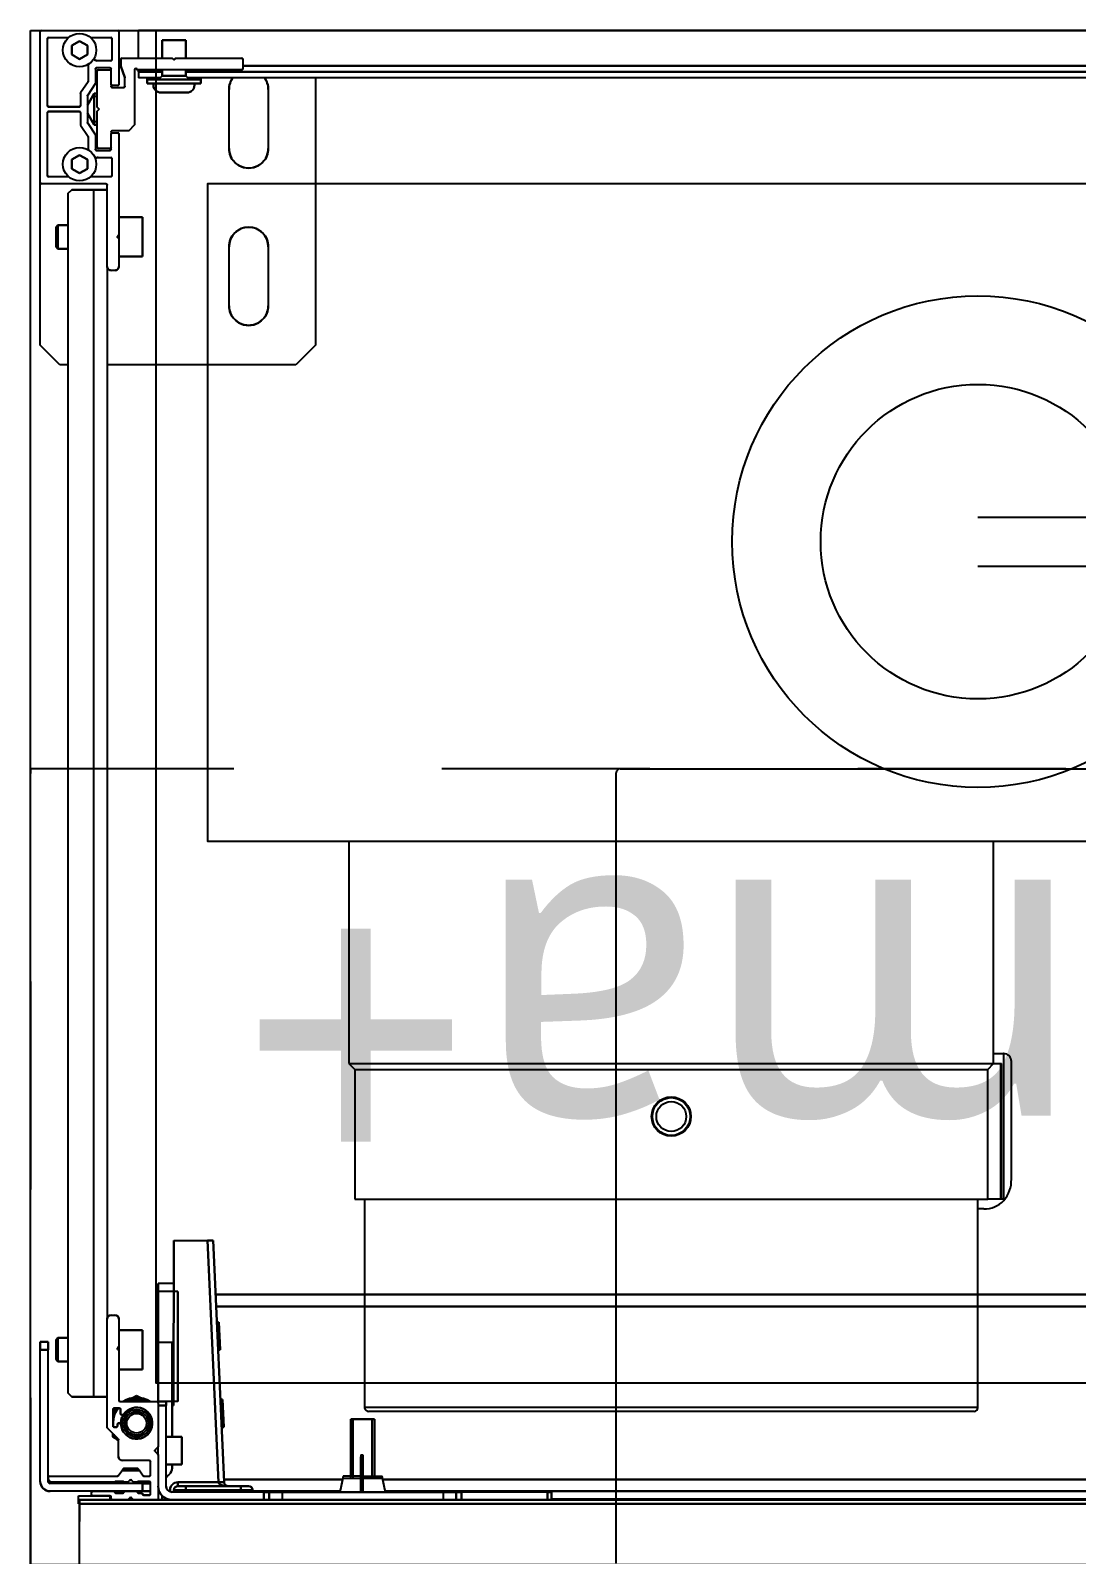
# Model space of a CAD drawing. Header units: centimetres. Extents: x 2191 to 12545, y -680 to 18662.
# Drawn here: x 11586.04 to 11612.65, y 4292.53 to 4331.29 of the extents above; entities that cross this region are included whole.
import ezdxf

# ---------------------------------------------------------------- set-up
doc = ezdxf.new("R2010")
doc.units = ezdxf.units.CM
doc.linetypes.add('prlm_vmc', pattern=[0.282222, 0.141111, -0.141111])
doc.linetypes.add('Style de ligne -1', pattern=[0.41664, 0.20828, -0.20836])
for name, color, linetype in [('B Aménagement intérieur', 252, 'Continuous'), ('B Général', 252, 'Continuous'), ('C ANNOTATIONS-prestations', 252, 'Continuous'), ('MTI900_Alu', 252, 'Continuous'), ('prlm-CHAUFF', 4, 'Continuous')]:
    doc.layers.add(name, color=color, linetype=linetype)
doc.styles.add('prlm-chauff', font='trebucbi.ttf', dxfattribs={"height": 18})

# ---------------------------------------------------------------- blocks, each defined once
blk = doc.blocks.new('B 70.200_wc-2')
at = {"layer": 'B Général', "linetype": 'Continuous'}
for p, q in [((-25, -20.1), (-25, 0)), ((-24.9, 0.1), (24.9, 0.1))]:
    blk.add_line(p, q, dxfattribs=at)
blk.add_arc((-24.9, 0), 0.1, 90, 180, dxfattribs=at)
blk = doc.blocks.new('B 70.Groupe-2-1')
at = {"layer": 'B Général', "linetype": 'Style de ligne -1', "ltscale": 25.4, "flags": 128}
blk.add_lwpolyline([(-35.4, 7.6), (35.6, 7.6), (35.6, -32.4), (-35.4, -32.4)], close=True, dxfattribs=at)
at = {"layer": 'B Général', "xscale": -1, "rotation": 270}
blk.add_blockref('B 70.200_wc-2', (35.5, 7.5), dxfattribs=at)
blk = doc.blocks.new('B 70.WC-plan-PMR')
at = {"layer": 'B Général'}
blk.add_blockref('B 70.Groupe-2-1', (0, 0), dxfattribs=at)
blk = doc.blocks.new('B 70.Groupe-26-1')
at = {"layer": 'B Général', "xscale": -1, "rotation": 270}
blk.add_blockref('B 70.WC-plan-PMR', (11618.442, 4276.909), dxfattribs=at)
blk = doc.blocks.new('B 70.G 100_80')
at = {"layer": 'B Général', "linetype": 'Continuous', "flags": 128}
blk.add_lwpolyline([(9.5, -45), (9.5, 45), (48.52, 45), (48.52, -45)], close=True, dxfattribs=at)
at = {"layer": 'C ANNOTATIONS-prestations'}
for p, q in [((46.87, 43.75), (46.87, -43.75)), ((46.97, -43.75), (46.97, 43.75)), ((9.5, 42.25), (9.5, -42.25)), ((10.55, 41.05), (10.55, -41.05)), ((10.7, 41), (10.7, -41)), ((10.4, 39.6), (10.4, -39.6)), ((46.65, 1.6), (46.65, -35.984)), ((46.85, 1.667), (46.85, -31.75)), ((41.65, -40.287), (41.65, 1.325)), ((41.95, -40.274), (41.95, 1.325)), ((46.35, -36.044), (46.35, 1.5)), ((46.67, -31.75), (46.67, -31.85)), ((46.87, -31.75), (46.67, -31.75)), ((46.67, -31.85), (46.67, -34.033)), ((46.67, -31.85), (46.87, -31.85)), ((46.87, -34.033), (46.67, -34.033)), ((46.67, -34.033), (46.67, -34.168)), ((46.67, -34.168), (46.67, -34.5)), ((46.67, -34.168), (46.87, -34.168)), ((46.67, -34.5), (46.67, -38.6)), ((46.67, -34.5), (46.87, -34.5)), ((46.32, -36.05), (46.67, -35.98)), ((44.82, -36.25), (44.82, -36.85)), ((44.82, -36.25), (46.32, -36.25)), ((46.32, -36.311), (44.82, -36.311)), ((46.32, -36.55), (46.32, -36.05)), ((46.32, -36.789), (44.82, -36.789)), ((45.911, -36.55), (45.775, -36.55)), ((45.775, -36.6), (45.775, -36.55)), ((45.911, -36.6), (45.775, -36.6)), ((46.67, -36.55), (45.911, -36.55)), ((45.911, -36.6), (45.911, -36.55)), ((46.67, -36.6), (45.911, -36.6)), ((46.32, -37.05), (46.32, -36.6)), ((46.32, -36.85), (44.82, -36.85)), ((46.67, -37.12), (46.32, -37.05)), ((46.35, -40.074), (46.35, -37.056)), ((46.65, -37.116), (46.65, -39.35)), ((10.7, -37.75), (17.5, -37.75)), ((17.5, -37.75), (18, -38.25)), ((18, -38.25), (18, -43.05)), ((46.67, -38.6), (46.67, -38.932)), ((46.67, -38.6), (46.87, -38.6)), ((11, -38.95), (12.5, -38.95)), ((15, -38.95), (16.5, -38.95)), ((46.67, -38.932), (46.67, -39.067)), ((46.87, -38.932), (46.67, -38.932)), ((46.67, -39.067), (46.67, -41.4)), ((46.67, -39.067), (46.87, -39.067)), ((46.52, -39.45), (46.52, -39.65)), ((46.67, -39.35), (46.62, -39.35)), ((46.62, -39.65), (46.62, -39.35)), ((10.2, -41.3), (10.2, -39.63)), ((10.23, -39.6), (10.47, -39.6)), ((10.5, -39.63), (10.5, -42.29)), ((46.52, -39.65), (46.52, -41.05)), ((46.62, -39.65), (46.52, -39.65)), ((46.62, -39.65), (46.67, -39.65)), ((46.62, -41.05), (46.62, -39.65)), ((12.5, -39.95), (11, -39.95)), ((16.5, -39.95), (15, -39.95)), ((46.413, -40.071), (40.27, -40.35)), ((40.27, -40.5), (46.42, -40.221)), ((43.056, -40.173), (42.354, -40.205)), ((42.357, -40.255), (42.354, -40.205)), ((43.056, -40.173), (43.058, -40.223)), ((45.018, -40.084), (44.316, -40.116)), ((44.319, -40.166), (44.316, -40.116)), ((45.018, -40.084), (45.02, -40.134)), ((46.425, -40.07), (46.413, -40.071)), ((46.413, -40.071), (46.42, -40.221)), ((46.42, -40.221), (46.425, -40.22)), ((46.42, -40.221), (46.42, -41.25)), ((10.7, -40.67), (10.75, -40.67)), ((10.75, -40.67), (10.75, -42.03)), ((10.75, -40.67), (10.85, -40.67)), ((10.85, -40.67), (10.85, -42.03)), ((40.27, -40.35), (40.27, -40.5)), ((40.27, -41.351), (40.27, -40.5)), ((9.75, -41.05), (9.75, -41.65)), ((9.75, -41.05), (10.2, -41.05)), ((10.5, -41.05), (10.65, -41.05)), ((10.65, -41.05), (10.75, -40.95)), ((10.65, -41.65), (10.65, -41.05)), ((11.08, -41.025), (11.08, -41.675)), ((46.52, -41.05), (46.52, -41.25)), ((46.62, -41.05), (46.52, -41.05)), ((46.67, -41.05), (46.62, -41.05)), ((46.62, -41.35), (46.62, -41.05)), ((10.25, -41.35), (10.2, -41.3)), ((10.2, -41.4), (10.25, -41.35)), ((10.2, -42.67), (10.2, -41.4)), ((44.47, -41.36), (40.27, -41.351)), ((41.37, -41.353), (41.37, -41.75)), ((41.57, -41.25), (44.37, -41.25)), ((41.57, -41.25), (41.57, -41.75)), ((42.87, -41.4), (42.87, -41.75)), ((44.37, -41.4), (42.87, -41.4)), ((44.37, -41.25), (44.37, -41.4)), ((44.37, -41.4), (44.37, -41.55)), ((44.37, -41.4), (45.27, -41.4)), ((44.472, -41.4), (44.47, -41.36)), ((45.27, -41.15), (45.97, -41.15)), ((45.27, -41.55), (45.27, -41.15)), ((45.97, -41.15), (45.97, -41.55)), ((45.97, -41.4), (46.067, -41.4)), ((46.42, -41.25), (46.52, -41.25)), ((46.62, -41.35), (46.67, -41.35)), ((10.2, -41.65), (9.75, -41.65)), ((10.65, -41.65), (10.5, -41.65)), ((10.55, -41.65), (10.55, -42.25)), ((10.75, -41.75), (10.65, -41.65)), ((10.7, -41.7), (10.7, -42.25)), ((41.37, -41.75), (41.57, -41.75)), ((41.57, -41.75), (42.87, -41.75)), ((42.87, -41.75), (44.37, -41.75)), ((44.37, -41.55), (44.37, -41.75)), ((44.47, -41.55), (44.37, -41.55)), ((44.37, -41.75), (44.4, -41.75)), ((44.37, -42.72), (44.37, -41.78)), ((44.4, -41.75), (45.508, -41.75)), ((46.52, -41.55), (44.47, -41.55)), ((44.47, -41.75), (44.47, -41.55)), ((45.732, -41.75), (45.508, -41.75)), ((45.529, -41.759), (45.599, -41.829)), ((45.641, -41.829), (45.711, -41.759)), ((45.732, -41.75), (46.84, -41.75)), ((46.765, -41.65), (46.87, -41.65)), ((46.84, -41.75), (46.87, -41.75)), ((10.75, -42.03), (10.7, -42.03)), ((10.85, -42.03), (10.75, -42.03)), ((14.25, -42.15), (15.25, -42.15)), ((14.25, -42.75), (14.25, -42.15)), ((15.25, -42.15), (15.25, -42.75)), ((42.55, -42.15), (43.55, -42.15)), ((42.55, -42.75), (42.55, -42.15)), ((43.55, -42.15), (43.55, -42.75)), ((44.278, -42.2), (44.22, -42.3)), ((45.114, -41.95), (44.726, -41.95)), ((45.87, -41.98), (45.87, -42.66)), ((46.24, -41.95), (45.9, -41.95)), ((46.12, -42.654), (46.12, -42.246)), ((46.133, -42.221), (46.257, -42.134)), ((46.27, -42.109), (46.27, -41.98)), ((46.4, -41.98), (46.4, -42.252)), ((46.72, -41.95), (46.43, -41.95)), ((46.45, -41.95), (46.45, -42.15)), ((46.45, -42.15), (46.45, -44.5)), ((46.45, -42.15), (46.65, -42.15)), ((46.65, -42.15), (46.65, -41.95)), ((46.65, -42.15), (46.65, -44.5)), ((46.661, -42.249), (46.7, -42.21)), ((46.7, -42.15), (46.7, -42.251)), ((46.72, -42.15), (46.7, -42.15)), ((46.75, -41.98), (46.75, -42.12)), ((9.5, -42.78), (9.5, -42.25)), ((10.2, -42.25), (9.5, -42.25)), ((10.695, -42.601), (10.405, -42.698)), ((10.55, -42.25), (10.5, -42.25)), ((10.5, -42.35), (11.9, -42.35)), ((10.55, -42.25), (10.7, -42.25)), ((10.92, -42.6), (10.705, -42.6)), ((10.95, -42.92), (10.95, -42.63)), ((11.9, -42.35), (12.05, -42.5)), ((12.05, -42.5), (12.05, -42.92)), ((44.22, -42.3), (44.278, -42.4)), ((46.07, -42.27), (46.09, -42.25)), ((46.07, -42.63), (46.07, -42.27)), ((46.07, -42.293), (46.12, -42.293)), ((46.07, -42.607), (46.12, -42.607)), ((46.09, -42.65), (46.07, -42.63)), ((46.09, -42.65), (46.09, -42.25)), ((46.09, -42.25), (46.12, -42.25)), ((46.371, -42.429), (46.411, -42.388)), ((46.411, -42.512), (46.371, -42.471)), ((46.4, -42.25), (46.45, -42.25)), ((46.4, -42.293), (46.45, -42.293)), ((46.4, -42.607), (46.45, -42.607)), ((46.42, -42.28), (46.42, -42.367)), ((46.42, -42.533), (46.42, -42.625)), ((46.65, -42.595), (46.65, -42.31)), ((46.661, -42.287), (46.661, -42.249)), ((46.661, -42.65), (46.661, -42.618)), ((46.821, -42.429), (46.87, -42.379)), ((46.87, -42.521), (46.821, -42.471)), ((46.835, -42.486), (46.835, -42.414)), ((9.5, -44.72), (9.5, -42.78)), ((9.53, -42.75), (10.87, -42.75)), ((9.68, -43.467), (9.68, -42.96)), ((9.71, -42.93), (10.24, -42.93)), ((10.395, -42.7), (10.23, -42.7)), ((10.27, -42.96), (10.27, -43.306)), ((10.45, -42.98), (10.45, -43.32)), ((10.87, -42.95), (10.48, -42.95)), ((10.5, -43.27), (10.5, -42.98)), ((10.87, -42.95), (10.92, -42.95)), ((10.9, -42.78), (10.9, -42.92)), ((12.08, -42.95), (12.13, -42.95)), ((12.1, -42.92), (12.1, -42.78)), ((12.13, -42.75), (14.7, -42.75)), ((12.52, -42.95), (12.13, -42.95)), ((12.5, -42.98), (12.5, -43.27)), ((12.55, -43.32), (12.55, -42.98)), ((12.73, -43.28), (12.73, -42.96)), ((12.76, -42.93), (13.19, -42.93)), ((13.22, -42.96), (13.22, -43.467)), ((14.7, -42.75), (14.729, -42.779)), ((14.7, -42.75), (14.8, -42.75)), ((14.771, -42.779), (14.8, -42.75)), ((14.8, -42.75), (15.5, -42.75)), ((15.6, -42.85), (15.6, -42.95)), ((42.17, -42.95), (42.17, -42.85)), ((42.27, -42.75), (42.958, -42.75)), ((42.958, -42.75), (43.082, -42.75)), ((42.979, -42.759), (42.999, -42.779)), ((43.041, -42.779), (43.061, -42.759)), ((43.082, -42.75), (44.34, -42.75)), ((44.54, -42.87), (44.54, -42.74)), ((44.54, -42.854), (44.566, -42.9)), ((44.57, -42.71), (44.68, -42.71)), ((44.99, -42.9), (44.57, -42.9)), ((44.71, -42.68), (44.71, -42.657)), ((44.92, -42.729), (44.92, -42.76)), ((44.95, -42.79), (44.99, -42.79)), ((45.02, -42.82), (45.02, -42.87)), ((45.321, -42.769), (45.049, -43.041)), ((45.184, -42.906), (45.27, -42.906)), ((45.27, -42.906), (45.328, -42.806)), ((45.77, -42.76), (45.342, -42.76)), ((46.12, -42.65), (46.09, -42.65)), ((46.257, -42.766), (46.133, -42.679)), ((46.27, -44.52), (46.27, -42.791)), ((46.45, -42.65), (46.4, -42.65)), ((46.4, -42.827), (46.4, -42.653)), ((46.42, -42.855), (46.42, -44.45)), ((46.65, -43.42), (46.65, -42.885)), ((46.7, -42.69), (46.661, -42.65)), ((46.7, -42.654), (46.7, -42.826)), ((46.77, -42.98), (46.77, -43.42)), ((46.77, -43.78), (46.77, -42.98)), ((46.77, -42.98), (46.87, -42.98)), ((46.84, -42.95), (46.8, -42.95)), ((10.48, -43.35), (10.841, -43.35)), ((11.45, -43.3), (10.53, -43.3)), ((10.858, -43.355), (11.142, -43.545)), ((11.1, -43.377), (11.1, -43.3)), ((11.1, -43.377), (11.9, -43.377)), ((11.4, -43.55), (11.1, -43.377)), ((11.177, -43.3), (11.177, -43.421)), ((11.45, -43.3), (11.5, -43.25)), ((11.5, -43.25), (11.55, -43.3)), ((12.47, -43.3), (11.55, -43.3)), ((11.9, -43.377), (11.6, -43.55)), ((11.823, -43.3), (11.823, -43.421)), ((11.858, -43.545), (12.15, -43.35)), ((11.9, -43.3), (11.9, -43.377)), ((12.15, -43.35), (12.52, -43.35)), ((13.4, -43.08), (13.4, -44.72)), ((15.5, -43.05), (13.43, -43.05)), ((13.55, -43.4), (13.55, -43.05)), ((13.55, -43.4), (44.25, -43.4)), ((13.55, -43.95), (13.55, -43.4)), ((15.5, -43.05), (42.27, -43.05)), ((45.028, -43.05), (42.27, -43.05)), ((44.25, -43.4), (44.25, -43.05)), ((44.25, -43.95), (44.25, -43.4)), ((9.885, -43.55), (9.769, -43.75)), ((9.769, -43.75), (9.885, -43.95)), ((10.115, -43.55), (9.885, -43.55)), ((10.231, -43.75), (10.115, -43.55)), ((10.115, -43.95), (10.231, -43.75)), ((10.364, -43.53), (10.786, -43.53)), ((10.803, -43.535), (11.088, -43.725)), ((11.105, -43.73), (11.41, -43.73)), ((11.159, -43.55), (11.841, -43.55)), ((11.44, -44.54), (11.44, -43.76)), ((11.56, -43.76), (11.56, -44.54)), ((11.59, -43.73), (11.904, -43.73)), ((11.904, -43.73), (12.197, -43.535)), ((12.214, -43.53), (12.536, -43.53)), ((12.785, -43.55), (12.669, -43.75)), ((12.669, -43.75), (12.785, -43.95)), ((13.015, -43.55), (12.785, -43.55)), ((13.131, -43.75), (13.015, -43.55)), ((13.015, -43.95), (13.131, -43.75)), ((46.74, -43.45), (46.68, -43.45)), ((46.97, -43.78), (46.77, -43.78)), ((46.87, -43.75), (46.97, -43.75)), ((46.97, -43.75), (46.97, -43.78)), ((47.42, -43.75), (46.97, -43.75)), ((48.52, -43.75), (47.42, -43.75)), ((9.68, -44.54), (9.68, -44.033)), ((9.885, -43.95), (10.115, -43.95)), ((12.785, -43.95), (13.015, -43.95)), ((13.22, -44.033), (13.22, -44.54)), ((13.65, -44.05), (13.55, -43.95)), ((13.65, -44.05), (44.15, -44.05)), ((14.45, -44.3), (14.45, -44.05)), ((15.05, -44.05), (15.05, -44.3)), ((18, -44.05), (18, -44.25)), ((42.75, -44.3), (42.75, -44.05)), ((43.35, -44.05), (43.35, -44.3)), ((44.25, -43.95), (44.15, -44.05)), ((11.41, -44.57), (9.71, -44.57)), ((13.19, -44.57), (11.59, -44.57)), ((14.45, -44.3), (15.05, -44.3)), ((14.5, -44.35), (14.45, -44.3)), ((15, -44.35), (14.5, -44.35)), ((15.05, -44.3), (15, -44.35)), ((18, -44.25), (17.5, -44.75)), ((42.75, -44.3), (43.35, -44.3)), ((42.8, -44.35), (42.75, -44.3)), ((43.3, -44.35), (42.8, -44.35)), ((43.05, -44.55), (42.85, -44.55)), ((42.85, -44.55), (42.85, -44.75)), ((46.4, -44.55), (43.05, -44.55)), ((43.05, -44.75), (43.05, -44.55)), ((43.35, -44.3), (43.3, -44.35)), ((46.32, -44.55), (46.3, -44.55)), ((9.5, -44.75), (9.5, -44.72)), ((9.53, -44.75), (9.5, -44.75)), ((13.37, -44.75), (9.53, -44.75)), ((17.5, -44.75), (13.37, -44.75)), ((42.85, -44.75), (43.05, -44.75)), ((46.4, -44.75), (43.05, -44.75))]:
    blk.add_line(p, q, dxfattribs=at)
at = {"layer": 'C ANNOTATIONS-prestations', "flags": 128}
for points in [[(10.7, -39.05, -0.080612), (10.842, -38.976, -0.080612), (11, -38.95)], [(12.5, -38.95, -0.414214), (13, -39.45, -0.414214), (12.5, -39.95)], [(15, -39.95, -0.414214), (14.5, -39.45, -0.414214), (15, -38.95)], [(16.5, -38.95, -0.414214), (17, -39.45, -0.414214), (16.5, -39.95)], [(46.52, -39.45, -0.198912), (46.549, -39.379, -0.198912), (46.62, -39.35)], [(10.2, -39.63, -0.198912), (10.209, -39.609, -0.198912), (10.23, -39.6)], [(10.47, -39.6, -0.198912), (10.491, -39.609, -0.198912), (10.5, -39.63)], [(11, -39.95, -0.080612), (10.842, -39.924, -0.080612), (10.7, -39.85)], [(46.52, -39.97, -0.193016), (46.492, -40.039, -0.193016), (46.425, -40.07)], [(10.85, -40.827, -0.218554), (11.01, -40.873, -0.218554), (11.08, -41.025)], [(10.85, -40.826, -0.003145), (10.853, -40.826, -0.003145), (10.855, -40.826)], [(46.067, -41.4, -0.109774), (46.151, -41.419, -0.109774), (46.22, -41.472)], [(46.302, -41.55, -0.028434), (46.259, -41.513, -0.028434), (46.22, -41.472)], [(46.663, -41.445, -0.227222), (46.495, -41.406, -0.227222), (46.42, -41.25)], [(46.62, -41.35, -0.198912), (46.549, -41.321, -0.198912), (46.52, -41.25)], [(46.87, -41.4, -0.198912), (46.767, -41.647, -0.198912), (46.52, -41.75)], [(46.67, -41.4, -0.198912), (46.626, -41.506, -0.198912), (46.52, -41.55)], [(11.08, -41.675, -0.218554), (11.01, -41.827, -0.218554), (10.85, -41.873)], [(44.37, -41.78, -0.198912), (44.379, -41.759, -0.198912), (44.4, -41.75)], [(45.508, -41.75, -0.098491), (45.519, -41.752, -0.098491), (45.529, -41.759)], [(45.641, -41.829, -0.198912), (45.62, -41.837, -0.198912), (45.599, -41.829)], [(45.711, -41.759, -0.098491), (45.721, -41.752, -0.098491), (45.732, -41.75)], [(46.84, -41.75, -0.198912), (46.861, -41.759, -0.198912), (46.87, -41.78)], [(10.855, -41.873, -0.003145), (10.853, -41.874, -0.003145), (10.85, -41.874)], [(44.37, -42.646, -0.14145), (44.27, -42.3, -0.14145), (44.37, -41.954)], [(44.37, -42.54, -0.103148), (44.32, -42.3, -0.103148), (44.37, -42.06)], [(44.697, -42.632, -0.366532), (44.556, -42.134, -0.366532), (45.023, -41.913, -0.366532), (45.318, -42.338, -0.366532), (44.948, -42.699)], [(45.87, -41.98, -0.198912), (45.879, -41.959, -0.198912), (45.9, -41.95)], [(46.12, -42.246, -0.120588), (46.123, -42.232, -0.120588), (46.133, -42.221)], [(46.24, -41.95, -0.198912), (46.261, -41.959, -0.198912), (46.27, -41.98)], [(46.27, -42.109, -0.120588), (46.267, -42.123, -0.120588), (46.257, -42.134)], [(46.4, -41.98, -0.198912), (46.409, -41.959, -0.198912), (46.43, -41.95)], [(46.72, -41.95, -0.198912), (46.741, -41.959, -0.198912), (46.75, -41.98)], [(46.75, -42.12, -0.198912), (46.741, -42.141, -0.198912), (46.72, -42.15)], [(10.5, -42.35, -0.414214), (10.47, -42.32, -0.414214), (10.5, -42.29)], [(10.695, -42.601, -0.040241), (10.7, -42.6, -0.040241), (10.705, -42.6)], [(10.92, -42.6, -0.198912), (10.941, -42.609, -0.198912), (10.95, -42.63)], [(44.697, -42.632, -0.122946), (44.706, -42.643, -0.122946), (44.71, -42.657)], [(44.92, -42.7, -0.074153), (44.803, -42.683, -0.074153), (44.697, -42.632)], [(46.371, -42.471, -0.198912), (46.362, -42.45, -0.198912), (46.371, -42.429)], [(46.42, -42.28, -0.155096), (46.406, -42.269, -0.155096), (46.4, -42.252)], [(46.4, -42.653, -0.155096), (46.406, -42.636, -0.155096), (46.42, -42.625)], [(46.42, -42.367, -0.098491), (46.418, -42.378, -0.098491), (46.411, -42.388)], [(46.411, -42.512, -0.098491), (46.418, -42.522, -0.098491), (46.42, -42.533)], [(46.661, -42.249, -0.013224), (46.655, -42.25, -0.013224), (46.65, -42.25)], [(46.65, -42.31, -0.17724), (46.657, -42.291, -0.17724), (46.675, -42.28)], [(46.675, -42.625, -0.17724), (46.657, -42.614, -0.17724), (46.65, -42.595)], [(46.7, -42.251, -0.17724), (46.693, -42.27, -0.17724), (46.675, -42.28)], [(46.675, -42.625, -0.17724), (46.693, -42.635, -0.17724), (46.7, -42.654)], [(46.821, -42.471, -0.198912), (46.812, -42.45, -0.198912), (46.821, -42.429)], [(9.5, -42.78, -0.198912), (9.509, -42.759, -0.198912), (9.53, -42.75)], [(9.68, -42.96, -0.198912), (9.689, -42.939, -0.198912), (9.71, -42.93)], [(10.23, -42.7, -0.198912), (10.209, -42.691, -0.198912), (10.2, -42.67)], [(10.24, -42.93, -0.198912), (10.261, -42.939, -0.198912), (10.27, -42.96)], [(10.405, -42.698, -0.040241), (10.4, -42.7, -0.040241), (10.395, -42.7)], [(10.45, -42.98, -0.198912), (10.459, -42.959, -0.198912), (10.48, -42.95)], [(10.5, -42.98, -0.198912), (10.509, -42.959, -0.198912), (10.53, -42.95)], [(10.87, -42.75, -0.198912), (10.891, -42.759, -0.198912), (10.9, -42.78)], [(10.9, -42.92, -0.198912), (10.891, -42.941, -0.198912), (10.87, -42.95)], [(10.95, -42.92, -0.198912), (10.941, -42.941, -0.198912), (10.92, -42.95)], [(12.08, -42.95, -0.198912), (12.059, -42.941, -0.198912), (12.05, -42.92)], [(12.1, -42.78, -0.198912), (12.109, -42.759, -0.198912), (12.13, -42.75)], [(12.13, -42.95, -0.198912), (12.109, -42.941, -0.198912), (12.1, -42.92)], [(12.47, -42.95, -0.198912), (12.491, -42.959, -0.198912), (12.5, -42.98)], [(12.52, -42.95, -0.198912), (12.541, -42.959, -0.198912), (12.55, -42.98)], [(12.73, -42.96, -0.198912), (12.739, -42.939, -0.198912), (12.76, -42.93)], [(13.19, -42.93, -0.198912), (13.211, -42.939, -0.198912), (13.22, -42.96)], [(14.771, -42.779, -0.198912), (14.75, -42.787, -0.198912), (14.729, -42.779)], [(15.5, -42.75, -0.198912), (15.571, -42.779, -0.198912), (15.6, -42.85)], [(15.6, -42.95, -0.198912), (15.571, -43.021, -0.198912), (15.5, -43.05)], [(42.17, -42.85, -0.198912), (42.199, -42.779, -0.198912), (42.27, -42.75)], [(42.27, -43.05, -0.198912), (42.199, -43.021, -0.198912), (42.17, -42.95)], [(42.958, -42.75, -0.098491), (42.969, -42.752, -0.098491), (42.979, -42.759)], [(43.041, -42.779, -0.198912), (43.02, -42.787, -0.198912), (42.999, -42.779)], [(43.061, -42.759, -0.098491), (43.071, -42.752, -0.098491), (43.082, -42.75)], [(44.37, -42.72, -0.198912), (44.361, -42.741, -0.198912), (44.34, -42.75)], [(44.54, -42.74, -0.198912), (44.549, -42.719, -0.198912), (44.57, -42.71)], [(44.92, -42.9, -0.085942), (44.718, -42.865, -0.085942), (44.54, -42.764)], [(44.67, -42.9, -0.02871), (44.603, -42.867, -0.02871), (44.54, -42.827)], [(44.57, -42.9, -0.198912), (44.549, -42.891, -0.198912), (44.54, -42.87)], [(44.71, -42.68, -0.198912), (44.701, -42.701, -0.198912), (44.68, -42.71)], [(44.92, -42.729, -0.189855), (44.928, -42.708, -0.189855), (44.948, -42.699)], [(44.948, -42.699, -0.008728), (44.934, -42.7, -0.008728), (44.92, -42.7)], [(44.95, -42.79, -0.198912), (44.929, -42.781, -0.198912), (44.92, -42.76)], [(45.009, -42.893, -0.018566), (44.965, -42.898, -0.018566), (44.92, -42.9)], [(44.99, -42.79, -0.198912), (45.011, -42.799, -0.198912), (45.02, -42.82)], [(45.02, -42.87, -0.198912), (45.011, -42.891, -0.198912), (44.99, -42.9)], [(45.379, -42.76, -0.041018), (45.298, -42.829, -0.041018), (45.207, -42.883)], [(45.321, -42.769, -0.098491), (45.331, -42.762, -0.098491), (45.342, -42.76)], [(45.87, -42.66, -0.198912), (45.841, -42.731, -0.198912), (45.77, -42.76)], [(46.133, -42.679, -0.120588), (46.123, -42.668, -0.120588), (46.12, -42.654)], [(46.257, -42.766, -0.120588), (46.267, -42.777, -0.120588), (46.27, -42.791)], [(46.42, -42.855, -0.155096), (46.406, -42.844, -0.155096), (46.4, -42.827)], [(46.65, -42.65, -0.013224), (46.655, -42.65, -0.013224), (46.661, -42.65)], [(46.65, -42.885, -0.17724), (46.657, -42.866, -0.17724), (46.675, -42.855)], [(46.7, -42.826, -0.17724), (46.693, -42.845, -0.17724), (46.675, -42.855)], [(46.77, -42.98, -0.198912), (46.779, -42.959, -0.198912), (46.8, -42.95)], [(46.87, -42.92, -0.198912), (46.861, -42.941, -0.198912), (46.84, -42.95)], [(10.27, -43.306, -0.123554), (10.258, -43.354, -0.123554), (10.225, -43.39)], [(10.48, -43.35, -0.198912), (10.459, -43.341, -0.198912), (10.45, -43.32)], [(10.53, -43.3, -0.198912), (10.509, -43.291, -0.198912), (10.5, -43.27)], [(10.841, -43.35, -0.073633), (10.85, -43.351, -0.073633), (10.858, -43.355)], [(12.5, -43.27, -0.198912), (12.491, -43.291, -0.198912), (12.47, -43.3)], [(12.55, -43.32, -0.198912), (12.541, -43.341, -0.198912), (12.52, -43.35)], [(12.758, -43.349, -0.095961), (12.737, -43.317, -0.095961), (12.73, -43.28)], [(13.4, -43.08, -0.198912), (13.409, -43.059, -0.198912), (13.43, -43.05)], [(45.049, -43.041, -0.098491), (45.039, -43.048, -0.098491), (45.028, -43.05)], [(9.68, -43.47, -0.01196), (9.68, -43.469, -0.01196), (9.68, -43.467)], [(10.786, -43.53, -0.073633), (10.795, -43.531, -0.073633), (10.803, -43.535)], [(11.105, -43.73, -0.073633), (11.096, -43.729, -0.073633), (11.088, -43.725)], [(11.159, -43.55, -0.073633), (11.15, -43.549, -0.073633), (11.142, -43.545)], [(11.41, -43.73, -0.198912), (11.431, -43.739, -0.198912), (11.44, -43.76)], [(11.56, -43.76, -0.198912), (11.569, -43.739, -0.198912), (11.59, -43.73)], [(11.858, -43.545, -0.073633), (11.85, -43.549, -0.073633), (11.841, -43.55)], [(12.197, -43.535, -0.073633), (12.205, -43.531, -0.073633), (12.214, -43.53)], [(13.22, -43.467, -0.01196), (13.22, -43.469, -0.01196), (13.22, -43.47)], [(46.68, -43.45, -0.198912), (46.659, -43.441, -0.198912), (46.65, -43.42)], [(46.77, -43.42, -0.198912), (46.761, -43.441, -0.198912), (46.74, -43.45)], [(9.68, -44.033, -0.01196), (9.68, -44.031, -0.01196), (9.68, -44.03)], [(13.22, -44.03, -0.01196), (13.22, -44.031, -0.01196), (13.22, -44.033)], [(9.71, -44.57, -0.198912), (9.689, -44.561, -0.198912), (9.68, -44.54)], [(11.44, -44.54, -0.198912), (11.431, -44.561, -0.198912), (11.41, -44.57)], [(11.59, -44.57, -0.198912), (11.569, -44.561, -0.198912), (11.56, -44.54)], [(13.22, -44.54, -0.198912), (13.211, -44.561, -0.198912), (13.19, -44.57)], [(46.3, -44.55, -0.198912), (46.279, -44.541, -0.198912), (46.27, -44.52)], [(46.42, -44.45, -0.198912), (46.391, -44.521, -0.198912), (46.32, -44.55)], [(46.65, -44.5, -0.198912), (46.577, -44.677, -0.198912), (46.4, -44.75)], [(46.45, -44.5, -0.198912), (46.435, -44.535, -0.198912), (46.4, -44.55)], [(9.53, -44.75, -0.198912), (9.509, -44.741, -0.198912), (9.5, -44.72)], [(13.4, -44.72, -0.198912), (13.391, -44.741, -0.198912), (13.37, -44.75)]]:
    blk.add_lwpolyline(points, format="xyb", dxfattribs=at)
at = {"layer": 'C ANNOTATIONS-prestations'}
for centre, radius in [((44.92, -42.3), 0.35), ((44.92, -42.3), 0.3), ((44.92, -42.3), 0.25), ((10, -43.75), 0.425), ((12.9, -43.75), 0.425)]:
    blk.add_circle(centre, radius, dxfattribs=at)
for points, knots in [([(46.425, -40.22), (46.423, -40.181), (46.422, -40.129), (46.422, -40.102), (46.422, -40.083), (46.423, -40.074), (46.424, -40.072), (46.424, -40.07), (46.424, -40.07), (46.424, -40.07), (46.425, -40.07)], [0, 0, 0, 1, 2, 3, 4, 5, 6, 7, 7, 8, 8, 8]), ([(46.52, -39.97), (46.52, -40.004), (46.513, -40.068), (46.501, -40.117), (46.491, -40.146), (46.48, -40.171), (46.467, -40.191), (46.457, -40.203), (46.447, -40.212), (46.433, -40.219), (46.426, -40.22), (46.425, -40.22), (46.425, -40.22)], [0, 0, 0, 1, 2, 3, 4, 5, 6, 7, 8, 9, 9, 10, 10, 10])]:
    blk.add_open_spline(points, degree=2, knots=knots, dxfattribs=at)
blk = doc.blocks.new('xi.thema+')
at = {"layer": 'prlm-CHAUFF', "color": 7, "linetype": 'prlm_vmc', "ltscale": 30}
for points in [[(-27.9, 0), (-27.9, 34.4)], [(27.9, 0), (27.9, 34.4)]]:
    blk.add_lwpolyline(points, dxfattribs=at)
at = {"layer": 'prlm-CHAUFF', "color": 0}
blk.add_lwpolyline([(-20.9, 0), (-20.9, 34.4), (20.9, 34.4), (20.9, 0)], close=True, dxfattribs=at)
for radius in [6.25, 4]:
    blk.add_circle((0, 13), radius, dxfattribs=at)
at = {"layer": 'prlm-CHAUFF', "color": 0, "insert": (0, 25.539), "char_height": 8, "width": 7.19706, "attachment_point": 5, "style": 'prlm-chauff'}
blk.add_mtext('thema+', dxfattribs=at)
blk = doc.blocks.new('B 70.MTI900_Alu_390')
at = {"layer": 'MTI900_Alu', "color": 1, "linetype": 'Continuous'}
for p, q in [((-4.475, 0), (-4.472, 0)), ((-4.475, -0.003), (-4.475, 0)), ((-4.472, 0), (-4.278, 0)), ((-4.278, 0), (-4.225, 0)), ((-4.225, 0), (4.225, 0)), ((-4.225, -0.07), (-4.225, 0)), ((-4.475, -0.387), (-4.475, -0.003)), ((-4.457, -0.191), (-4.457, -0.021)), ((-4.454, -0.018), (-4.4033, -0.018)), ((-4.395, -0.0385), (-4.375, -0.0269)), ((-4.395, -0.0615), (-4.395, -0.0385)), ((-4.375, -0.0269), (-4.355, -0.0385)), ((-4.355, -0.0385), (-4.355, -0.0615)), ((-4.3467, -0.018), (-4.296, -0.018)), ((-4.293, -0.021), (-4.293, -0.074)), ((-4.275, -0.003), (-4.275, -0.137)), ((-4.165, -0.025), (-4.105, -0.025)), ((-4.165, -0.025), (-4.165, -0.07)), ((-4.105, -0.07), (-4.105, -0.025)), ((-4.375, -0.0731), (-4.395, -0.0615)), ((-4.355, -0.0615), (-4.375, -0.0731)), ((-4.296, -0.077), (-4.3306, -0.077)), ((-4.27, -0.073), (-4.27, -0.0895)), ((-4.267, -0.07), (-4.14, -0.07)), ((-4.135, -0.075), (-4.14, -0.07)), ((-4.13, -0.07), (-4.135, -0.075)), ((-4.13, -0.07), (-3.963, -0.07)), ((-3.96, -0.073), (-3.96, -0.097)), ((-4.353, -0.0864), (-4.353, -0.1286)), ((-4.335, -0.098), (-4.335, -0.1341)), ((-4.298, -0.095), (-4.332, -0.095)), ((-4.33, -0.195), (-4.33, -0.103)), ((-4.327, -0.1), (-4.298, -0.1)), ((-4.295, -0.137), (-4.295, -0.098)), ((-4.2698, -0.0905), (-4.2602, -0.1195)), ((-4.235, -0.1), (-4.235, -0.24)), ((-3.963, -0.1), (-4.229, -0.1)), ((-4.225, -0.105), (-4.225, -0.1)), ((-4.225, -0.105), (-4.165, -0.105)), ((-4.225, -0.105), (-4.225, -0.12)), ((-4.165, -0.115), (-4.175, -0.125)), ((-4.165, -0.1), (-4.165, -0.115)), ((-4.105, -0.115), (-4.165, -0.115)), ((-4.105, -0.115), (-4.105, -0.1)), ((-4.105, -0.105), (4.105, -0.105)), ((-4.095, -0.125), (-4.105, -0.115)), ((-3.96, -0.09), (3.96, -0.09)), ((-4.3535, -0.1303), (-4.3725, -0.1588)), ((-4.3355, -0.1358), (-4.3545, -0.1642)), ((-4.295, -0.137), (-4.295, -0.142)), ((-4.278, -0.14), (-4.292, -0.14)), ((-4.292, -0.145), (-4.263, -0.145)), ((-4.26, -0.142), (-4.26, -0.1205)), ((-4.225, -0.12), (-4.17, -0.12)), ((-4.203, -0.12), (-4.203, -0.125)), ((-4.203, -0.125), (-4.067, -0.125)), ((-4.203, -0.125), (-4.203, -0.135)), ((-4.203, -0.135), (-4.067, -0.135)), ((-4.1, -0.12), (4.1, -0.12)), ((-4.067, -0.125), (-4.067, -0.12)), ((-4.067, -0.135), (-4.067, -0.125)), ((-3.995, -0.3), (-3.995, -0.15)), ((-3.895, -0.15), (-3.895, -0.3)), ((-3.775, -0.12), (-3.775, -0.8)), ((-4.373, -0.1605), (-4.373, -0.191)), ((-4.3377, -0.16), (-4.355, -0.19)), ((-4.355, -0.1659), (-4.355, -0.2341)), ((-4.33, -0.1677), (-4.3421, -0.1677)), ((-4.3377, -0.24), (-4.3377, -0.16)), ((-4.33, -0.16), (-4.3377, -0.16)), ((-4.1675, -0.158), (-4.1025, -0.158)), ((-4.457, -0.369), (-4.457, -0.209)), ((-4.376, -0.194), (-4.454, -0.194)), ((-4.454, -0.206), (-4.376, -0.206)), ((-4.373, -0.209), (-4.373, -0.2404)), ((-4.355, -0.21), (-4.3377, -0.24)), ((-4.33, -0.2323), (-4.3421, -0.2323)), ((-4.325, -0.2), (-4.33, -0.195)), ((-4.33, -0.205), (-4.325, -0.2)), ((-4.33, -0.297), (-4.33, -0.205)), ((-4.373, -0.2404), (-4.3535, -0.2697)), ((-4.3545, -0.2358), (-4.335, -0.265)), ((-4.3377, -0.24), (-4.33, -0.24)), ((-4.335, -0.265), (-4.335, -0.302)), ((-4.295, -0.258), (-4.295, -0.263)), ((-4.295, -0.302), (-4.295, -0.263)), ((-4.25, -0.255), (-4.292, -0.255)), ((-4.292, -0.26), (-4.278, -0.26)), ((-4.275, -0.263), (-4.275, -0.52)), ((-4.25, -0.255), (-4.235, -0.24)), ((-4.353, -0.2714), (-4.353, -0.3036)), ((-4.332, -0.305), (-4.298, -0.305)), ((-4.298, -0.3), (-4.327, -0.3)), ((-4.395, -0.3285), (-4.375, -0.3169)), ((-4.395, -0.3515), (-4.395, -0.3285)), ((-4.375, -0.3169), (-4.355, -0.3285)), ((-4.355, -0.3285), (-4.355, -0.3515)), ((-4.328, -0.323), (-4.296, -0.323)), ((-4.293, -0.326), (-4.293, -0.369)), ((-4.475, -0.8), (-4.475, -0.387)), ((-4.4033, -0.372), (-4.454, -0.372)), ((-4.375, -0.3631), (-4.395, -0.3515)), ((-4.355, -0.3515), (-4.375, -0.3631)), ((-4.296, -0.372), (-4.3467, -0.372)), ((-4.308, -0.39), (-4.472, -0.39)), ((-4.395, -0.405), (-4.405, -0.415)), ((-4.405, -0.415), (-4.405, -3.465)), ((-4.34, -0.405), (-4.395, -0.405)), ((-4.305, -0.405), (-4.34, -0.405)), ((-4.34, -0.405), (-4.34, -3.475)), ((-4.305, -0.6), (-4.305, -0.393)), ((-4.43, -0.495), (-4.435, -0.5)), ((-4.435, -0.5), (-4.435, -0.55)), ((-4.43, -0.555), (-4.43, -0.495)), ((-4.405, -0.495), (-4.43, -0.495)), ((-4.215, -0.475), (-4.275, -0.475)), ((-4.215, -0.575), (-4.215, -0.475)), ((-4.275, -0.52), (-4.2779, -0.5229)), ((-4.2779, -0.5271), (-4.275, -0.53)), ((-4.275, -0.53), (-4.275, -0.52)), ((-4.275, -0.53), (-4.275, -0.6)), ((-4.435, -0.55), (-4.43, -0.555)), ((-4.43, -0.555), (-4.405, -0.555)), ((-4.275, -0.575), (-4.215, -0.575)), ((-3.995, -0.7), (-3.995, -0.55)), ((-3.895, -0.55), (-3.895, -0.7)), ((-4.305, -0.6), (-4.305, -3.277)), ((-4.285, -0.61), (-4.295, -0.61)), ((-4.425, -0.85), (-4.475, -0.8)), ((-3.775, -0.8), (-3.825, -0.85)), ((-4.405, -0.85), (-4.425, -0.85)), ((-3.825, -0.85), (-4.305, -0.85)), ((-4.1351, -3.077), (-4.136, -3.497)), ((-4.1351, -3.077), (-4.05, -3.077)), ((-4.0221, -3.692), (-4.05, -3.077)), ((-4.05, -3.077), (-4.035, -3.077)), ((-4.035, -3.077), (-4.0071, -3.6913)), ((-4.175, -3.207), (-4.175, -3.187)), ((-4.1353, -3.187), (-4.175, -3.187)), ((-4.175, -3.337), (-4.175, -3.207)), ((-4.125, -3.207), (-4.175, -3.207)), ((-4.125, -3.487), (-4.125, -3.207)), ((-0.2775, -3.215), (-4.0287, -3.215)), ((-0.2775, -3.245), (-4.0274, -3.245)), ((-4.305, -3.5528), (-4.305, -3.277)), ((-4.295, -3.267), (-4.285, -3.267)), ((-4.275, -3.277), (-4.275, -3.3458)), ((-4.0205, -3.2854), (-4.0255, -3.2857)), ((-4.0205, -3.2854), (-4.0173, -3.3556)), ((-4.43, -3.325), (-4.435, -3.33)), ((-4.435, -3.33), (-4.435, -3.38)), ((-4.43, -3.385), (-4.43, -3.325)), ((-4.405, -3.325), (-4.43, -3.325)), ((-4.215, -3.305), (-4.275, -3.305)), ((-4.215, -3.405), (-4.215, -3.305)), ((-4.475, -3.355), (-4.475, -3.335)), ((-4.475, -3.335), (-4.455, -3.335)), ((-4.475, -3.69), (-4.475, -3.355)), ((-4.455, -3.355), (-4.475, -3.355)), ((-4.455, -3.335), (-4.455, -3.355)), ((-4.455, -3.69), (-4.455, -3.355)), ((-4.2759, -3.3479), (-4.2779, -3.3499)), ((-4.2779, -3.3541), (-4.2759, -3.3561)), ((-4.275, -3.3582), (-4.275, -3.3458)), ((-4.275, -3.3582), (-4.275, -3.484)), ((-4.175, -3.487), (-4.175, -3.337)), ((-4.14, -3.337), (-4.175, -3.337)), ((-4.14, -3.487), (-4.14, -3.337)), ((-4.0223, -3.3558), (-4.0173, -3.3556)), ((-4.435, -3.38), (-4.43, -3.385)), ((-4.43, -3.385), (-4.405, -3.385)), ((-4.275, -3.405), (-4.215, -3.405)), ((-4.405, -3.465), (-4.395, -3.475)), ((-4.34, -3.475), (-4.395, -3.475)), ((-4.305, -3.475), (-4.34, -3.475)), ((-4.272, -3.487), (-4.178, -3.487)), ((-4.24, -3.4778), (-4.23, -3.472)), ((-4.23, -3.472), (-4.22, -3.4778)), ((-4.175, -3.49), (-4.175, -3.487)), ((-4.175, -3.487), (-4.155, -3.487)), ((-4.14, -3.487), (-4.155, -3.487)), ((-4.155, -3.487), (-4.155, -3.497)), ((-4.125, -3.487), (-4.14, -3.487)), ((-4.14, -3.577), (-4.14, -3.487)), ((-4.0116, -3.4816), (-4.0166, -3.4819)), ((-4.0116, -3.4816), (-4.0084, -3.5518)), ((-4.29, -3.5066), (-4.2854, -3.504)), ((-4.29, -3.507), (-4.29, -3.549)), ((-4.274, -3.504), (-4.287, -3.504)), ((-4.271, -3.518), (-4.271, -3.507)), ((-4.2657, -3.521), (-4.268, -3.521)), ((-4.195, -3.5614), (-4.195, -3.5226)), ((-4.175, -3.49), (-4.175, -3.6008)), ((-4.155, -3.497), (-4.175, -3.497)), ((-4.155, -3.702), (-4.155, -3.497)), ((-4.136, -3.497), (-4.14, -3.4972)), ((-4.2769, -3.5821), (-4.3041, -3.5549)), ((-4.287, -3.552), (-4.282, -3.552)), ((-4.279, -3.549), (-4.279, -3.545)), ((-4.276, -3.542), (-4.2729, -3.542)), ((-4.0134, -3.552), (-4.0084, -3.5518)), ((-3.685, -3.532), (-3.625, -3.532)), ((-3.685, -3.532), (-3.685, -3.677)), ((-3.6789, -3.677), (-3.6789, -3.532)), ((-3.6311, -3.677), (-3.6311, -3.532)), ((-3.625, -3.677), (-3.625, -3.532)), ((-4.2906, -3.577), (-4.2906, -3.5684)), ((-4.2806, -3.5828), (-4.2906, -3.577)), ((-4.276, -3.627), (-4.276, -3.5842)), ((-4.1759, -3.6029), (-4.1829, -3.6099)), ((-4.175, -3.6232), (-4.175, -3.6008)), ((-4.115, -3.577), (-4.155, -3.577)), ((-4.115, -3.647), (-4.115, -3.577)), ((-4.198, -3.637), (-4.266, -3.637)), ((-4.195, -3.674), (-4.195, -3.64)), ((-4.1829, -3.6141), (-4.1759, -3.6211)), ((-4.175, -3.6232), (-4.175, -3.734)), ((-3.66, -3.6225), (-3.655, -3.6225)), ((-3.66, -3.6225), (-3.66, -3.6361)), ((-3.66, -3.6361), (-3.655, -3.6361)), ((-3.66, -3.6361), (-3.66, -3.717)), ((-3.655, -3.6225), (-3.655, -3.6361)), ((-3.655, -3.6361), (-3.655, -3.717)), ((-4.455, -3.682), (-4.455, -3.68)), ((-4.452, -3.677), (-4.2791, -3.677)), ((-4.2766, -3.6757), (-4.2679, -3.6633)), ((-4.2654, -3.662), (-4.2246, -3.662)), ((-4.263, -3.657), (-4.265, -3.659)), ((-4.225, -3.659), (-4.265, -3.659)), ((-4.265, -3.659), (-4.265, -3.662)), ((-4.227, -3.657), (-4.263, -3.657)), ((-4.2607, -3.657), (-4.2607, -3.662)), ((-4.2293, -3.657), (-4.2293, -3.662)), ((-4.225, -3.659), (-4.227, -3.657)), ((-4.225, -3.662), (-4.225, -3.659)), ((-4.2221, -3.6633), (-4.2134, -3.6757)), ((-4.2109, -3.677), (-4.198, -3.677)), ((-4.155, -3.647), (-4.115, -3.647)), ((-4.14, -3.6567), (-4.14, -3.647)), ((-3.705, -3.677), (-3.713, -3.717)), ((-3.66, -3.677), (-3.705, -3.677)), ((-3.655, -3.677), (-3.605, -3.677)), ((-3.597, -3.717), (-3.605, -3.677)), ((-4.215, -3.695), (-4.45, -3.695)), ((-4.215, -3.715), (-4.45, -3.715)), ((-4.2855, -3.692), (-4.445, -3.692)), ((-4.345, -3.724), (-4.345, -3.718)), ((-4.342, -3.715), (-4.2885, -3.715)), ((-4.2653, -3.69), (-4.2827, -3.69)), ((-4.2826, -3.72), (-4.2654, -3.72)), ((-4.2651, -3.7161), (-4.269, -3.72)), ((-4.2618, -3.7161), (-4.2651, -3.7161)), ((-4.265, -3.69), (-4.265, -3.695)), ((-4.2521, -3.692), (-4.2625, -3.692)), ((-4.2607, -3.69), (-4.2607, -3.695)), ((-4.2595, -3.715), (-4.231, -3.715)), ((-4.2471, -3.6871), (-4.2521, -3.692)), ((-4.2379, -3.692), (-4.2429, -3.6871)), ((-4.228, -3.692), (-4.2379, -3.692)), ((-4.2293, -3.69), (-4.2293, -3.695)), ((-4.2249, -3.7161), (-4.2287, -3.7161)), ((-4.2252, -3.69), (-4.198, -3.69)), ((-4.2251, -3.72), (-4.215, -3.72)), ((-4.225, -3.695), (-4.225, -3.69)), ((-4.221, -3.72), (-4.2249, -3.7161)), ((-4.215, -3.715), (-4.215, -3.695)), ((-4.215, -3.695), (-4.195, -3.695)), ((-4.195, -3.715), (-4.215, -3.715)), ((-4.215, -3.72), (-4.215, -3.722)), ((-4.195, -3.722), (-4.195, -3.693)), ((-3.9067, -3.717), (-4.14, -3.717)), ((-4.135, -3.717), (-4.135, -3.712)), ((-4.105, -3.712), (-4.135, -3.712)), ((-4.125, -3.692), (-4.0221, -3.692)), ((-4.125, -3.702), (-4.125, -3.692)), ((-4.125, -3.702), (-4.105, -3.702)), ((-4.105, -3.702), (-3.965, -3.702)), ((-4.105, -3.702), (-4.105, -3.712)), ((-4.105, -3.712), (-4.105, -3.717)), ((-3.965, -3.712), (-4.105, -3.712)), ((-4.0071, -3.6913), (-4.0221, -3.692)), ((-4.022, -3.6925), (-4.0221, -3.692)), ((-3.7066, -3.685), (-4.0074, -3.685)), ((-4.0071, -3.6913), (-4.007, -3.6925)), ((-3.965, -3.702), (-3.945, -3.702)), ((-3.965, -3.702), (-3.965, -3.712)), ((-3.965, -3.717), (-3.965, -3.712)), ((-3.935, -3.712), (-3.965, -3.712)), ((-3.935, -3.712), (-3.935, -3.717)), ((-3.935, -3.715), (-3.7126, -3.715)), ((-3.9067, -3.737), (-3.9067, -3.717)), ((-3.9067, -3.717), (-3.8932, -3.717)), ((-3.8932, -3.717), (-3.86, -3.717)), ((-3.8932, -3.717), (-3.8932, -3.737)), ((-3.86, -3.717), (-3.45, -3.717)), ((-3.86, -3.717), (-3.86, -3.737)), ((-0.26, -3.685), (-3.6034, -3.685)), ((-3.5974, -3.715), (-0.25, -3.715)), ((-3.45, -3.717), (-3.45, -3.737)), ((-3.45, -3.717), (-3.4168, -3.717)), ((-3.4168, -3.737), (-3.4168, -3.717)), ((-3.4168, -3.717), (-3.4033, -3.717)), ((-3.185, -3.717), (-3.4033, -3.717)), ((-3.4033, -3.717), (-3.4033, -3.737)), ((-3.185, -3.717), (-3.175, -3.717)), ((-3.185, -3.737), (-3.185, -3.717)), ((-3.175, -3.717), (-3.175, -3.737)), ((-4.378, -3.747), (-4.378, -3.727)), ((-4.378, -3.727), (-4.298, -3.727)), ((-4.375, -3.747), (-4.378, -3.747)), ((-4.375, -3.737), (4.375, -3.737)), ((-4.375, -3.747), (-4.375, -3.737)), ((4.375, -3.747), (-4.375, -3.747)), ((-4.375, -3.747), (-4.375, -3.792)), ((-4.298, -3.727), (-4.342, -3.727)), ((-4.298, -3.727), (-4.298, -3.737)), ((-4.295, -3.734), (-4.295, -3.73)), ((-4.2471, -3.7321), (-4.2521, -3.737)), ((-4.2414, -3.7335), (-4.2486, -3.7335)), ((-4.2379, -3.737), (-4.2429, -3.7321)), ((-4.212, -3.725), (-4.198, -3.725)), ((-4.175, -3.737), (-4.175, -3.734)), ((-4.165, -3.737), (-4.165, -3.7265)), ((-3.175, -3.735), (-0.2433, -3.735)), ((-4.375, -3.902), (-4.375, -3.792))]:
    blk.add_line(p, q, dxfattribs=at)
for centre, radius in [((-4.375, -0.05), 0.0425), ((-4.375, -0.34), 0.0425), ((-4.23, -3.542), 0.035), ((-4.23, -3.542), 0.03), ((-4.23, -3.542), 0.025)]:
    blk.add_circle(centre, radius, dxfattribs=at)
for centre, radius, start, end in [((-4.472, -0.003), 0.003, 90, 180), ((-4.278, -0.003), 0.003, 0, 90), ((-4.454, -0.021), 0.003, 90, 180), ((-4.4033, -0.021), 0.003, 84.5182, 90), ((-4.3467, -0.021), 0.003, 90, 95.4817), ((-4.296, -0.021), 0.003, 0, 90), ((-4.3306, -0.067), 0.01, 213.6525, 270), ((-4.296, -0.074), 0.003, 270, 0), ((-4.267, -0.073), 0.003, 90, 180), ((-3.963, -0.073), 0.003, 0, 90), ((-4.332, -0.098), 0.003, 90, 180), ((-4.327, -0.103), 0.003, 90, 180), ((-4.298, -0.098), 0.003, 0, 90), ((-4.298, -0.103), 0.003, 0, 90), ((-4.267, -0.0895), 0.003, 180, 198.4349), ((-4.232, -0.1), 0.003, 0, 180), ((-3.963, -0.097), 0.003, 270, 0), ((-4.356, -0.1286), 0.003, 326.3099, 0), ((-4.338, -0.1341), 0.003, 326.3099, 0), ((-4.292, -0.137), 0.003, 180, 270), ((-4.292, -0.142), 0.003, 180, 270), ((-4.278, -0.137), 0.003, 270, 0), ((-4.263, -0.142), 0.003, 270, 0), ((-4.263, -0.1205), 0.003, 0, 18.4349), ((-4.1675, -0.138), 0.02, 171.3731, 270), ((-4.1675, -0.133), 0.02, 185.7392, 187.1808), ((-4.1025, -0.138), 0.02, 270, 8.6269), ((-4.1025, -0.133), 0.02, 352.8192, 354.2608), ((-3.945, -0.15), 0.05, 143.1301, 180), ((-3.945, -0.15), 0.05, 0, 36.8699), ((-4.454, -0.191), 0.003, 180, 270), ((-4.376, -0.191), 0.003, 270, 0), ((-4.37, -0.1605), 0.003, 146.3099, 180), ((-4.352, -0.1659), 0.003, 146.3099, 180), ((-4.454, -0.209), 0.003, 90, 180), ((-4.376, -0.209), 0.003, 0, 90), ((-4.352, -0.2341), 0.003, 180, 213.6901), ((-4.356, -0.2714), 0.003, 0, 33.6901), ((-4.292, -0.258), 0.003, 90, 180), ((-4.292, -0.263), 0.003, 90, 180), ((-4.278, -0.263), 0.003, 0, 90), ((-4.332, -0.302), 0.003, 180, 270), ((-4.327, -0.297), 0.003, 180, 270), ((-4.298, -0.297), 0.003, 270, 0), ((-4.298, -0.302), 0.003, 270, 0), ((-3.945, -0.3), 0.05, 180, 0), ((-4.328, -0.333), 0.01, 90, 133.851), ((-4.296, -0.326), 0.003, 0, 90), ((-4.472, -0.387), 0.003, 180, 270), ((-4.454, -0.369), 0.003, 180, 270), ((-4.4033, -0.369), 0.003, 270, 275.4818), ((-4.3467, -0.369), 0.003, 264.5182, 270), ((-4.296, -0.369), 0.003, 270, 0), ((-4.308, -0.393), 0.003, 0, 90), ((-3.945, -0.55), 0.05, 0, 180), ((-4.2758, -0.525), 0.003, 135, 225), ((-4.295, -0.6), 0.01, 180, 270), ((-4.285, -0.6), 0.01, 270, 0), ((-3.945, -0.7), 0.05, 180, 0), ((-4.295, -3.277), 0.01, 90, 180), ((-4.285, -3.277), 0.01, 0, 90), ((-4.2758, -3.352), 0.003, 135, 225), ((-4.278, -3.3458), 0.003, 315, 0), ((-4.278, -3.3582), 0.003, 0, 45), ((-4.272, -3.484), 0.003, 180, 270), ((-4.23, -3.542), 0.065, 57.7958, 122.2042), ((-4.23, -3.542), 0.06, 66.4435, 113.5565), ((-4.178, -3.49), 0.003, 0, 90), ((-4.287, -3.507), 0.003, 90, 180), ((-4.23, -3.542), 0.06, 140.7035, 188.509), ((-4.23, -3.542), 0.065, 144.2242, 157.3801), ((-4.274, -3.507), 0.003, 0, 90), ((-4.268, -3.518), 0.003, 180, 270), ((-4.23, -3.542), 0.04, 146.0728, 184.0006), ((-4.23, -3.542), 0.04, 184.0006, 146.0728), ((-4.2657, -3.518), 0.003, 270, 326.0728), ((-4.302, -3.5528), 0.003, 180, 225), ((-4.287, -3.549), 0.003, 180, 270), ((-4.282, -3.549), 0.003, 270, 0), ((-4.276, -3.545), 0.003, 90, 180), ((-4.2729, -3.545), 0.003, 4.0006, 90), ((-4.23, -3.542), 0.065, 206.162, 224.9525), ((-4.279, -3.5842), 0.003, 0, 45), ((-4.178, -3.6008), 0.003, 315, 0), ((-4.266, -3.627), 0.01, 180, 270), ((-4.198, -3.64), 0.003, 0, 90), ((-4.1808, -3.612), 0.003, 135, 225), ((-4.178, -3.6232), 0.003, 0, 45), ((-4.452, -3.68), 0.003, 90, 180), ((-4.445, -3.682), 0.01, 180, 270), ((-4.2791, -3.674), 0.003, 270, 325.008), ((-4.2654, -3.665), 0.003, 90, 145.008), ((-4.2246, -3.665), 0.003, 34.992, 90), ((-4.2109, -3.674), 0.003, 214.992, 270), ((-4.198, -3.674), 0.003, 270, 0), ((-4.1151, -3.7104), 0.05, 129.8841, 142.9139), ((-4.16, -3.6567), 0.02, 309.8841, 0), ((-4.45, -3.69), 0.025, 180, 270), ((-4.45, -3.69), 0.005, 180, 270), ((-4.342, -3.718), 0.003, 90, 180), ((-4.2885, -3.718), 0.003, 9.5941, 90), ((-4.2827, -3.693), 0.003, 90, 160.5288), ((-4.2826, -3.717), 0.003, 189.5941, 270), ((-4.2654, -3.717), 0.003, 270, 350.4059), ((-4.2653, -3.693), 0.003, 19.4712, 90), ((-4.275, -3.715), 0.01, 353.9388, 0), ((-4.2595, -3.718), 0.003, 90, 170.4059), ((-4.245, -3.6892), 0.003, 45, 135), ((-4.231, -3.718), 0.003, 9.5941, 90), ((-4.2252, -3.693), 0.003, 90, 160.5288), ((-4.2251, -3.717), 0.003, 189.5941, 270), ((-4.215, -3.715), 0.01, 180, 186.0612), ((-4.198, -3.693), 0.003, 0, 90), ((-4.14, -3.702), 0.035, 180, 270), ((-4.14, -3.702), 0.015, 180, 270), ((-4.125, -3.712), 0.02, 90, 192.412), ((-4.125, -3.712), 0.01, 90, 180), ((-3.997, -3.692), 0.01, 182.6026, 270), ((-3.945, -3.712), 0.01, 0, 90), ((-4.342, -3.724), 0.003, 180, 270), ((-4.298, -3.73), 0.003, 0, 90), ((-4.292, -3.734), 0.003, 180, 270), ((-4.245, -3.7342), 0.003, 45, 135), ((-4.212, -3.722), 0.003, 180, 270), ((-4.198, -3.722), 0.003, 270, 0), ((-4.178, -3.734), 0.003, 270, 0)]:
    blk.add_arc(centre, radius, start, end, dxfattribs=at)
for centre, major_axis, ratio, start_param, end_param in [((-4.022, -3.6931), (0.015, 0.0007), 0.045361, 0, 1.568734), ((-3.997, -3.692), (0.025, 0), 0.4, 3.187016, 4.712389)]:
    blk.add_ellipse(centre, major_axis=major_axis, ratio=ratio, start_param=start_param, end_param=end_param, dxfattribs=at)
blk = doc.blocks.new('xi.uta-yzen-g')
at = {"layer": 'prlm-CHAUFF', "ltscale": 50}
for p, q in [((20.9, 35.02), (36.5, 35.02)), ((20.9, 35.02), (20.9, 29.72)), ((21, 35.12), (36.4, 35.12)), ((36.5, 29.72), (36.5, 35.02)), ((20.75, 29.97), (20.9, 29.97)), ((20.244, 29.72), (20.65, 29.72)), ((20.244, 29.72), (20.244, 26.02)), ((20.3, 29.72), (20.3, 26.27)), ((20.32, 29.72), (20.32, 26.27)), ((36.75, 29.72), (20.65, 29.72)), ((20.65, 29.72), (20.65, 26.42)), ((36.75, 26.42), (36.75, 29.72)), ((20.05, 29.216), (20.05, 26.22)), ((20.3, 28.42), (20.32, 28.42)), ((20.32, 28.07), (20.3, 28.07)), ((20.3, 27.693), (20.32, 27.693)), ((20.32, 27.343), (20.3, 27.343)), ((20.3, 27.293), (20.32, 27.293)), ((20.32, 27.193), (20.3, 27.193)), ((20.65, 26.42), (20.5, 26.27)), ((36.75, 26.42), (20.65, 26.42)), ((36.9, 26.27), (36.75, 26.42)), ((20.5, 26.02), (20.25, 26.02)), ((20.32, 26.27), (20.3, 26.27)), ((20.5, 26.27), (20.32, 26.27)), ((36.9, 26.27), (20.5, 26.27)), ((20.5, 26.27), (20.5, 20.62)), ((36.9, 20.62), (36.9, 26.27))]:
    blk.add_line(p, q, dxfattribs=at)
blk.add_lwpolyline([(-40.5, 20.62), (-40.5, 3.9), (40.5, 3.9), (40.5, 20.62)], close=True, dxfattribs=at)
for radius in [0.5, 0.48, 0.38]:
    blk.add_circle((28.7, 27.62), radius, dxfattribs=at)
for centre, radius, start, end in [((21, 35.02), 0.1, 90, 180), ((36.4, 35.02), 0.1, 0, 90), ((20.75, 29.27), 0.7, 90, 136.2731), ((20.825, 29.24), 0.776, 138.5248, 181.7675), ((20.25, 26.22), 0.2, 180, 268.3239), ((20.25, 26.22), 0.2, 268.3239, 270)]:
    blk.add_arc(centre, radius, start, end, dxfattribs=at)
for centre, major_axis, ratio, start_param, end_param in [((20.75, 28.959), (-0.45, 0), 0.974723, 5.983927, 6.283185), ((20.75, 28.603), (-0.45, 0), 0.974723, 5.983927, 6.283185), ((21.55, 28.603), (-1.25, 0), 0.146694, 0, 0.179125)]:
    blk.add_ellipse(centre, major_axis=major_axis, ratio=ratio, start_param=start_param, end_param=end_param, dxfattribs=at)
blk.add_open_spline([(20.318, 29.391), (20.314, 29.379), (20.311, 29.366), (20.303, 29.324), (20.3, 29.294), (20.3, 29.265)], degree=3, knots=[0.8185803, 0.8185803, 0.8185803, 0.8185803, 0.875, 0.875, 1, 1, 1, 1], dxfattribs=at)

msp = doc.modelspace()

# ---------------------------------------------------------------- linework, layer by layer
at = {"layer": 'prlm-CHAUFF', "ltscale": 50}
for p, q in [((11610.142, 4318.914), (11968.445, 4318.914)), ((11610.142, 4317.664), (11968.445, 4317.664))]:
    msp.add_line(p, q, dxfattribs=at)

# ---------------------------------------------------------------- block references
at = {"layer": 'B Aménagement intérieur'}
msp.add_blockref('B 70.Groupe-26-1', (0, 0), dxfattribs=at)
at = {"layer": 'B Aménagement intérieur', "rotation": 270}
msp.add_blockref('B 70.G 100_80', (11631.042, 4340.789), dxfattribs=at)
at = {"layer": 'prlm-CHAUFF', "rotation": 179.9998100426611}
msp.add_blockref('xi.thema+', (11610.142, 4331.289), dxfattribs=at)
at = {"layer": 'prlm-CHAUFF', "xscale": 9.999999999999975, "yscale": 9.999999999999975, "zscale": 9.999999999999975, "rotation": 359.9998846602292}
msp.add_blockref('B 70.MTI900_Alu_390', (11631.042, 4331.289), dxfattribs=at)
at = {"layer": 'prlm-CHAUFF', "ltscale": 50, "rotation": 180}
msp.add_blockref('xi.uta-yzen-g', (11631.042, 4331.289), dxfattribs=at)

doc.saveas('drawing.dxf')
